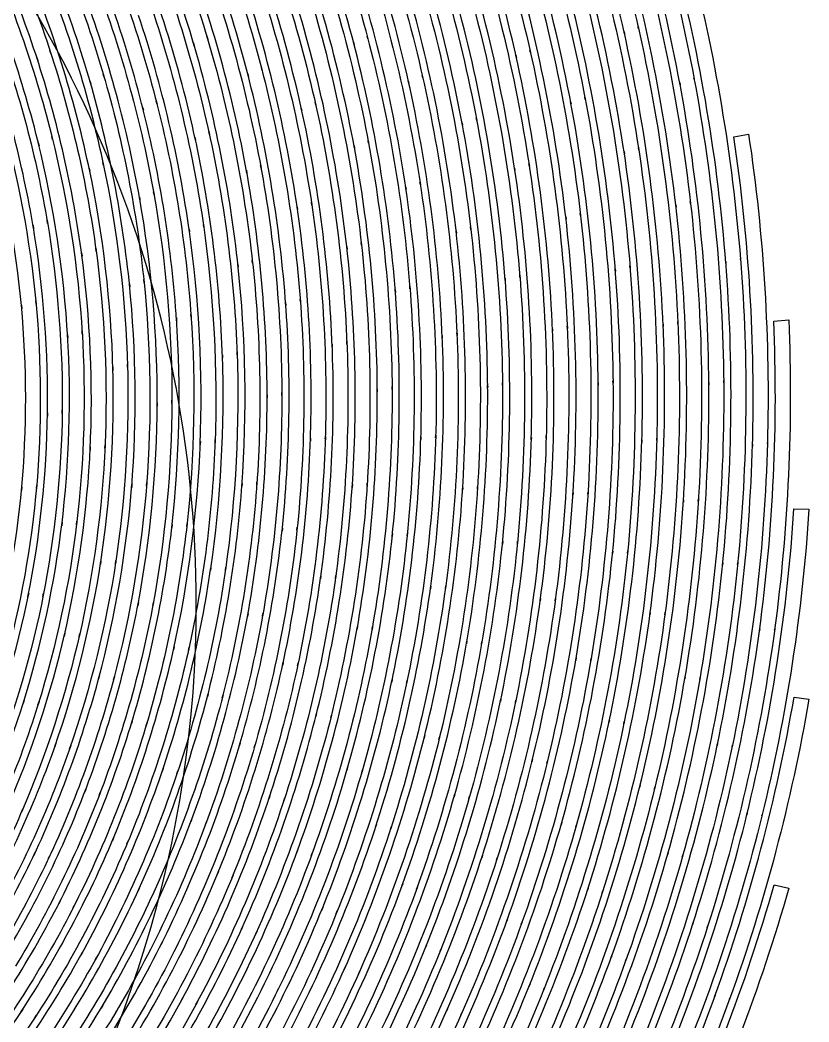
# Model space of a CAD drawing. Extents: x -32 to 185, y 69 to 286.
# Drawn here: x 136.8 to 184.8, y 151.8 to 212.8 of the extents above; entities that cross this region are included whole.
import ezdxf

# ---------------------------------------------------------------- set-up
doc = ezdxf.new("R2010")
doc.units = 0
doc.layers.add('Ebene_1', color=7, linetype='CONTINUOUS')

msp = doc.modelspace()

# ---------------------------------------------------------------- linework, layer by layer
at = {"layer": 'Ebene_1', "color": 7}
for p, q in [((174.399018, 212.243063), (174.36949, 212.373899)), ((148.183102, 211.606953), (148.133975, 211.772408)), ((157.928639, 211.633935), (157.888675, 211.785389)), ((173.512689, 212.06819), (173.542471, 211.93608)), ((138.640693, 210.742261), (138.580875, 210.924516)), ((147.313574, 211.380407), (147.362956, 211.212916)), ((157.05071, 211.432334), (157.09042, 211.279607)), ((167.818757, 210.806407), (167.787193, 210.945643)), ((137.77982, 210.494334), (137.839893, 210.309788)), ((166.933192, 210.633316), (166.965011, 210.492043)), ((151.493469, 209.701678), (151.451214, 209.864078)), ((141.011277, 209.080587), (141.063714, 208.899096)), ((141.880805, 209.300514), (141.828624, 209.47946)), ((150.61605, 209.504405), (150.658559, 209.339714)), ((160.387295, 209.08466), (160.42115, 208.933969)), ((161.272096, 209.255969), (161.238496, 209.404878)), ((177.782693, 209.176041), (177.770221, 209.241714)), ((176.902474, 208.96935), (176.926911, 208.839023)), ((145.099027, 207.657167), (145.054227, 207.833313)), ((171.158142, 207.949131), (171.132178, 208.086586)), ((144.222371, 207.466003), (144.267426, 207.288076)), ((153.876271, 207.423494), (153.912162, 207.261349)), ((154.760308, 207.590985), (154.724672, 207.751349)), ((170.266723, 207.807095), (170.292686, 207.668113)), ((164.55039, 206.670294), (164.522645, 206.816912)), ((163.659735, 206.529784), (163.687735, 206.38113)), ((138.747093, 205.50142), (138.699493, 205.693093)), ((147.401901, 205.650584), (147.439829, 205.475456)), ((148.285175, 205.812729), (148.247248, 205.985311)), ((157.973184, 205.276147), (157.943911, 205.433456)), ((180.194514, 205.660511), (181.09306, 205.836657)), ((181.09306, 205.836657), (181.09306, 205.836911)), ((137.871202, 205.318401), (137.918547, 205.124438)), ((157.083547, 205.138438), (157.113074, 204.979601)), ((173.513708, 204.772656), (173.534326, 204.635964)), ((174.409709, 204.883637), (174.38909, 205.019056)), ((140.965205, 203.766436), (141.005423, 203.576291)), ((141.847714, 203.921455), (141.807496, 204.109055)), ((150.539177, 203.633818), (150.570486, 203.462254)), ((151.428051, 203.766946), (151.396996, 203.936218)), ((166.857083, 203.769491), (166.879229, 203.623636)), ((167.752575, 203.878691), (167.73043, 204.023273)), ((160.226677, 202.650508), (160.250095, 202.494472)), ((161.121151, 202.757926), (161.097732, 202.911927)), ((144.028407, 202.017198), (144.061244, 201.830871)), ((144.916008, 202.143199), (144.883172, 202.326981)), ((177.563021, 201.612471), (177.547493, 201.745598)), ((153.623507, 201.417234), (153.648453, 201.24898)), ((154.516963, 201.520325), (154.492272, 201.686544)), ((176.663202, 201.533307), (176.678729, 201.398652)), ((138.438839, 200.404906), (138.404729, 200.605233)), ((169.968395, 200.805306), (169.984941, 200.662252)), ((170.867196, 200.883961), (170.850905, 201.025743)), ((137.55251, 200.28807), (137.58662, 200.084942)), ((147.04961, 200.069924), (147.075319, 199.888178)), ((147.941793, 200.166906), (147.915829, 200.347124)), ((163.294971, 199.961742), (163.312535, 199.807996)), ((164.192754, 200.038106), (164.175444, 200.18956)), ((141.396405, 198.698432), (141.369678, 198.893923)), ((156.644201, 199.001341), (156.662783, 198.83665)), ((157.54122, 199.074396), (157.522638, 199.237559)), ((140.506004, 198.609595), (140.532477, 198.411813)), ((150.913614, 197.994358), (150.894268, 198.170249)), ((179.704259, 198.091849), (179.714695, 197.959486)), ((180.601278, 198.20334), (180.596187, 198.270031)), ((150.018122, 197.927158), (150.037213, 197.748976)), ((172.982471, 197.640794), (172.993671, 197.500285)), ((173.883817, 197.687631), (173.872617, 197.827122)), ((144.311462, 196.798248), (144.291862, 196.988648)), ((166.277228, 197.073157), (166.289192, 196.922721)), ((167.177811, 197.118467), (167.165847, 197.267121)), ((143.417752, 196.737666), (143.437352, 196.544466)), ((159.590313, 196.388939), (159.60304, 196.227557)), ((160.489877, 196.430939), (160.47715, 196.590539)), ((137.736292, 195.484792), (137.716692, 195.693265)), ((153.821289, 195.62632), (153.808307, 195.797884)), ((136.845128, 195.434392), (136.864473, 195.223628)), ((152.923252, 195.588392), (152.936234, 195.414283)), ((146.277573, 194.672282), (146.2903, 194.483919)), ((147.173574, 194.703592), (147.160338, 194.889919)), ((176.791238, 194.293518), (176.785129, 194.430973)), ((182.625934, 194.451591), (183.537972, 194.530755)), ((183.537972, 194.530755), (183.537972, 194.531264)), ((140.548259, 193.663518), (140.535531, 193.8669)), ((169.163013, 193.988318), (169.169631, 193.840936)), ((170.064868, 194.002573), (170.058504, 194.148427)), ((175.888619, 194.278755), (175.894728, 194.140791)), ((139.654549, 193.641372), (139.666767, 193.436209)), ((156.653874, 193.064063), (156.646746, 193.232317)), ((162.451152, 193.5813), (162.458025, 193.422972)), ((163.351989, 193.5925), (163.345116, 193.748536)), ((149.972049, 192.417517), (149.965431, 192.598499)), ((155.754564, 193.056426), (155.761182, 192.886644)), ((149.074521, 192.415735), (149.080885, 192.231698)), ((142.412806, 191.658971), (142.418151, 191.459152)), ((143.307534, 191.652607), (143.301679, 191.850389)), ((172.843743, 190.693224), (172.842471, 190.836279)), ((179.579022, 190.705951), (179.57775, 190.840097)), ((158.501366, 190.333551), (158.50213, 190.167842)), ((159.400931, 190.310642), (159.399913, 190.474569)), ((165.216282, 190.580715), (165.217554, 190.42646)), ((166.117374, 190.56137), (166.115846, 190.713842)), ((171.941633, 190.711042), (171.942906, 190.566206)), ((178.675894, 190.723006), (178.677167, 190.587588)), ((146.004191, 189.453078), (146.004955, 189.644751)), ((151.798415, 189.969042), (151.798669, 189.790351)), ((152.695943, 189.941296), (152.695434, 190.118205)), ((139.326694, 188.846241), (139.329494, 189.055477)), ((145.108954, 189.488205), (145.107936, 189.293987)), ((138.43502, 188.891295), (138.431966, 188.67875)), ((147.733065, 187.130857), (147.725938, 186.942239)), ((148.627539, 187.066203), (148.634157, 187.253039)), ((154.438563, 187.335257), (154.432963, 187.161148)), ((155.335327, 187.277221), (155.340673, 187.449548)), ((161.152969, 187.422567), (161.148387, 187.260676)), ((162.05177, 187.369112), (162.056352, 187.528967)), ((167.874757, 187.391767), (167.870684, 187.240821)), ((168.775085, 187.341112), (168.778903, 187.490276)), ((174.6024, 187.243621), (174.598581, 187.102603)), ((175.503491, 187.194494), (175.50731, 187.334494)), ((141.038259, 186.809621), (141.028586, 186.604202)), ((141.929169, 186.736821), (141.938078, 186.939948)), ((181.334115, 186.977621), (181.330297, 186.844748)), ((182.238007, 186.993148), (182.239789, 187.059839)), ((151.166887, 184.4958), (151.179614, 184.677037)), ((136.873128, 184.384055), (136.853528, 184.166418)), ((137.757674, 184.272055), (137.776511, 184.487146)), ((143.569971, 184.545182), (143.554443, 184.346382)), ((144.459099, 184.444127), (144.474371, 184.640891)), ((150.27445, 184.589728), (150.261213, 184.405946)), ((156.984783, 184.516673), (156.973583, 184.347146)), ((157.879766, 184.4286), (157.890711, 184.596346)), ((163.699189, 184.326018), (163.689008, 184.168454)), ((164.596208, 184.242018), (164.605881, 184.398055)), ((171.314687, 183.936054), (171.323597, 184.0814)), ((170.416396, 184.018018), (170.407232, 183.870891)), ((177.13462, 183.591908), (177.125711, 183.45369)), ((178.03393, 183.510963), (178.04233, 183.647399)), ((183.852081, 183.04769), (184.767682, 183.029363)), ((184.767682, 183.029363), (184.767682, 183.029872)), ((140.202586, 182.075834), (140.227277, 182.284053)), ((139.320839, 182.215834), (139.29513, 182.005325)), ((146.020227, 182.100016), (145.998591, 181.907071)), ((146.906556, 181.969689), (146.927683, 182.160598)), ((152.722925, 181.867361), (152.704088, 181.689179)), ((153.612562, 181.744161), (153.630635, 181.919798)), ((159.42664, 181.517361), (159.40984, 181.352161)), ((160.318568, 181.398997), (160.334859, 181.561907)), ((166.129846, 181.049506), (166.114573, 180.895761)), ((167.023556, 180.933942), (167.038574, 181.086161)), ((172.830762, 180.463796), (172.816762, 180.319978)), ((173.725999, 180.350015), (173.739999, 180.49256)), ((141.68786, 179.869432), (141.656296, 179.666305)), ((142.565788, 179.702196), (142.596333, 179.903032)), ((148.378848, 179.477177), (148.351611, 179.290086)), ((149.261358, 179.318341), (149.287831, 179.502886)), ((179.528113, 179.759723), (179.514877, 179.624814)), ((180.424369, 179.646959), (180.437605, 179.780596)), ((155.068054, 178.967831), (155.043872, 178.794995)), ((155.953619, 178.81434), (155.977291, 178.985141)), ((161.753697, 178.340631), (161.731806, 178.180013)), ((162.641807, 178.191722), (162.663188, 178.350049)), ((137.288547, 177.900012), (137.245783, 177.68543)), ((138.156293, 177.695103), (138.197784, 177.90714)), ((143.964516, 177.348921), (143.927607, 177.152412)), ((144.837863, 177.153684), (144.874008, 177.347648)), ((168.434248, 177.59583), (168.414139, 177.446412)), ((169.323886, 177.449466), (169.34374, 177.597612)), ((150.63565, 176.679975), (150.603068, 176.499247)), ((151.513069, 176.491866), (151.544887, 176.670811)), ((175.107927, 176.733429), (175.089091, 176.593175)), ((175.998837, 176.588338), (176.017419, 176.727575)), ((157.300165, 175.893938), (157.270893, 175.726956)), ((158.180893, 175.711683), (158.209402, 175.877392)), ((181.773206, 175.753174), (181.755134, 175.621319)), ((182.673534, 175.672737), (182.682444, 175.738919)), ((139.49164, 175.48361), (139.443785, 175.277428)), ((140.353531, 175.251464), (140.400368, 175.45561)), ((163.956535, 174.991573), (163.929808, 174.835791)), ((164.8393, 174.812373), (164.865518, 174.966119)), ((146.141137, 174.656846), (146.098882, 174.466955)), ((147.008628, 174.4331), (147.04961, 174.620446)), ((152.780707, 173.712736), (152.743288, 173.538117)), ((170.602723, 173.970845), (170.578032, 173.825245)), ((171.487269, 173.793681), (171.511706, 173.937754)), ((153.652271, 173.495608), (153.68918, 173.668954)), ((141.595969, 172.899462), (141.543278, 172.700917)), ((142.451242, 172.639826), (142.50317, 172.836335)), ((159.409331, 172.652298), (159.375222, 172.489898)), ((160.283695, 172.439498), (160.317295, 172.600371)), ((177.237711, 172.833026), (177.214293, 172.696335)), ((178.123276, 172.65688), (178.146185, 172.792044)), ((137.01211, 171.408843), (136.946946, 171.200115)), ((137.853383, 171.112806), (137.91702, 171.318733)), ((148.207539, 171.798043), (148.160448, 171.615025)), ((149.067903, 171.546297), (149.113976, 171.727279)), ((166.024973, 171.47477), (165.99341, 171.32357)), ((166.901374, 171.265279), (166.932429, 171.414443)), ((183.859208, 171.577606), (184.767682, 171.462552)), ((184.767682, 171.462552), (184.767682, 171.462806)), ((143.591862, 170.150623), (143.534334, 169.959459)), ((144.439499, 169.863496), (144.495753, 170.052623)), ((154.804599, 170.580551), (154.76209, 170.411278)), ((155.669036, 170.333896), (155.710527, 170.501387)), ((172.625852, 170.179641), (172.59658, 170.038878)), ((173.50378, 169.971678), (173.532544, 170.111932)), ((161.385878, 169.246222), (161.346933, 169.089422)), ((162.252861, 169.003895), (162.291043, 169.159168)), ((138.946148, 168.772513), (138.876403, 168.571931)), ((139.778513, 168.449494), (139.846731, 168.647531)), ((150.15405, 168.77684), (150.102631, 168.60044)), ((151.006778, 168.49684), (151.057432, 168.670949)), ((179.21044, 168.76844), (179.182695, 168.635567)), ((180.089387, 168.56124), (180.116623, 168.692585)), ((167.949084, 167.795566), (167.913193, 167.649203)), ((168.818358, 167.556294), (168.85374, 167.70113)), ((145.4699, 167.242693), (145.408045, 167.058657)), ((146.308628, 166.928329), (146.369464, 167.110075)), ((156.697401, 167.287493), (156.65031, 167.12382)), ((157.553438, 167.012075), (157.599766, 167.173711)), ((140.763859, 165.978619), (140.690041, 165.786692)), ((141.586805, 165.629383), (141.659096, 165.819528)), ((174.493454, 166.228838), (174.459854, 166.091383)), ((175.364, 165.990328), (175.397091, 166.126256)), ((151.97176, 165.598583), (151.91576, 165.428546)), ((152.815325, 165.290328), (152.870307, 165.458582)), ((163.21988, 165.681819), (163.176607, 165.529855)), ((164.078717, 165.409964), (164.121226, 165.560146)), ((136.852255, 164.6), (136.937783, 164.798291)), ((147.220665, 164.180763), (147.154738, 164.004108)), ((148.04972, 163.838908), (148.114629, 164.013781)), ((169.720213, 163.960581), (169.679995, 163.818545)), ((181.016696, 164.545782), (180.984878, 164.416218)), ((181.903534, 164.369891), (181.919316, 164.435054)), ((158.449948, 163.839672), (158.398784, 163.681854)), ((159.296822, 163.53549), (159.347222, 163.691272)), ((170.580832, 163.690508), (170.620541, 163.831781)), ((142.456333, 163.033526), (142.378442, 162.84898)), ((143.268589, 162.658071), (143.344698, 162.839816)), ((137.69022, 162.156616), (137.599601, 161.964688)), ((153.651253, 162.268616), (153.59118, 162.105452)), ((176.196619, 162.124288), (176.158947, 161.991161)), ((138.483639, 161.747306), (138.572475, 161.936943)), ((154.484381, 161.931852), (154.543435, 162.093743)), ((164.902936, 161.965452), (164.855336, 161.818325)), ((165.7521, 161.663815), (165.798937, 161.809161)), ((177.058511, 161.854979), (177.09542, 161.986579)), ((148.835503, 160.970178), (148.765248, 160.800142)), ((149.653104, 160.600578), (149.722085, 160.768833)), ((144.014407, 159.942068), (143.933207, 159.765923)), ((144.814954, 159.540395), (144.894881, 159.715013)), ((160.053077, 160.242432), (159.997841, 160.090468)), ((160.889769, 159.909741), (160.943987, 160.059923)), ((171.328687, 159.976177), (171.284397, 159.838723)), ((172.179634, 159.676068), (172.223416, 159.812504)), ((182.647062, 160.171923), (183.537972, 159.960905)), ((183.537972, 159.960905), (183.538226, 159.961414)), ((139.200694, 159.185304), (139.107021, 159.002286)), ((139.981895, 158.751049), (140.073786, 158.931776)), ((155.183109, 158.793304), (155.119218, 158.63574)), ((156.005291, 158.42854), (156.068164, 158.584322)), ((166.425374, 158.102721), (166.373956, 157.960939)), ((167.264102, 157.771812), (167.314502, 157.912321)), ((177.72593, 157.872612), (177.684439, 157.743557)), ((150.304741, 157.616284), (150.230922, 157.45312)), ((151.110887, 157.220211), (151.183178, 157.381339)), ((178.578149, 157.573011), (178.619131, 157.700793)), ((145.429936, 156.711374), (145.345427, 156.542611)), ((140.570404, 156.077046), (140.473931, 155.902428)), ((146.218009, 156.283483), (146.300991, 156.450465)), ((161.498133, 156.50392), (161.438824, 156.356792)), ((162.323115, 156.141956), (162.381406, 156.286792)), ((141.338369, 155.617591), (141.433569, 155.790428)), ((172.765852, 155.849228), (172.717743, 155.716101)), ((173.606108, 155.519082), (173.653453, 155.650682)), ((156.559437, 155.1785), (156.491728, 155.0273)), ((157.369147, 154.786245), (157.435838, 154.935918)), ((151.620742, 154.126717), (151.54336, 153.970426)), ((152.413397, 153.703662), (152.489506, 153.858426)), ((167.778539, 154.101263), (167.723557, 153.964572)), ((168.605558, 153.741335), (168.66003, 153.876753)), ((146.69401, 153.347044), (146.606446, 153.185916)), ((147.468083, 152.892934), (147.554374, 153.052789)), ((179.072986, 153.481699), (179.027931, 153.357226)), ((179.936405, 153.213153), (179.959059, 153.275771)), ((136.924292, 152.596898), (136.811783, 152.424825)), ((141.791714, 152.838207), (141.691933, 152.671225)), ((142.544661, 152.353298), (142.642915, 152.518498)), ((162.776461, 152.628971), (162.713843, 152.488207)), ((163.588717, 152.238752), (163.650571, 152.378498)), ((137.654838, 152.081697), (137.76582, 152.252243))]:
    msp.add_line(p, q, dxfattribs=at)
for points in [[(168.712976, 229.977261), (171.128105, 224.245401), (173.031089, 218.310668), (174.399018, 212.243063)], [(173.542471, 211.93608), (172.192361, 217.954559), (170.311523, 223.841692), (167.922102, 229.528242)], [(147.488008, 177.245912), (147.488008, 196.138284), (139.983042, 214.256874), (126.624118, 227.615798)], [(162.468716, 227.445295), (164.74079, 222.068272), (166.531265, 216.500085), (167.818757, 210.806407)], [(172.680325, 227.351877), (174.9104, 221.454562), (176.617892, 215.372447), (177.782693, 209.176041)], [(166.965011, 210.492043), (165.695846, 216.136339), (163.927771, 221.65718), (161.682169, 226.989149)], [(176.926911, 208.839023), (175.770255, 215.027538), (174.067599, 221.101253), (171.839561, 226.989404)], [(157.09042, 211.279607), (155.757618, 216.384521), (153.972235, 221.360889), (151.755906, 226.149403)], [(152.520052, 226.642458), (154.76489, 221.809908), (156.574965, 216.787212), (157.928639, 211.633935)], [(142.856734, 225.022784), (145.028517, 220.71867), (146.811355, 216.228484), (148.183102, 211.606953)], [(166.300901, 225.135547), (168.42483, 219.56176), (170.050359, 213.8103), (171.158142, 207.949131)], [(147.362956, 211.212916), (146.013864, 215.787611), (144.258008, 220.232488), (142.116769, 224.494347)], [(160.42115, 208.933969), (159.239294, 214.206373), (157.590602, 219.363724), (155.494673, 224.34391)], [(156.277401, 224.806929), (158.400057, 219.781688), (160.071659, 214.577501), (161.272096, 209.255969)], [(170.292686, 207.668113), (169.201449, 213.479136), (167.596539, 219.181978), (165.4973, 224.709438)], [(150.658559, 209.339714), (149.434958, 214.080119), (147.789829, 218.701905), (145.743282, 223.149327)], [(146.503101, 223.649), (148.578412, 219.157796), (150.248741, 214.490192), (151.493469, 209.701678)], [(133.533234, 222.612236), (135.588181, 218.81696), (137.29771, 214.844265), (138.640693, 210.742261)], [(160.003186, 222.754527), (161.992461, 217.538631), (163.514389, 212.155753), (164.55039, 206.670294)], [(170.079632, 222.603836), (172.043706, 216.836594), (173.492835, 210.906698), (174.409709, 204.883637)], [(137.839893, 210.309788), (136.521855, 214.365974), (134.841344, 218.295141), (132.818724, 222.04969)], [(150.13954, 222.064199), (152.107179, 217.386922), (153.653544, 212.543172), (154.760308, 207.590985)], [(163.687735, 206.38113), (162.668279, 211.817208), (161.167478, 217.151722), (159.203149, 222.321799)], [(173.534326, 204.635964), (172.631961, 210.60837), (171.201415, 216.489139), (169.260249, 222.209035)], [(137.033746, 221.685435), (139.016912, 217.710449), (140.639132, 213.565427), (141.880805, 209.300514)], [(153.912162, 207.261349), (152.824743, 212.164917), (151.301541, 216.961576), (149.360885, 221.594053)], [(141.063714, 208.899096), (139.845713, 213.117427), (138.250729, 217.217649), (136.298364, 221.15038)], [(144.267426, 207.288076), (143.159898, 211.666517), (141.661132, 215.936775), (139.790222, 220.047433)], [(140.545459, 220.553979), (142.445897, 216.400048), (143.969862, 212.083717), (145.099027, 207.657167)], [(153.755107, 220.266852), (155.603618, 215.405029), (157.015329, 210.388443), (157.973184, 205.276147)], [(166.879229, 203.623636), (166.033119, 209.217787), (164.691663, 214.725647), (162.870898, 220.082306)], [(163.686462, 220.484488), (165.5309, 215.080738), (166.891447, 209.523496), (167.752575, 203.878691)], [(157.113074, 204.979601), (156.172528, 210.042006), (154.782199, 215.010992), (152.959143, 219.826742)], [(176.678729, 201.398652), (175.975928, 207.526331), (174.731454, 213.579936), (172.960325, 219.487942)], [(173.794217, 219.850924), (175.586473, 213.894809), (176.847747, 207.791313), (177.563021, 201.612471)], [(144.056917, 219.217105), (145.863427, 214.884229), (147.278701, 210.398115), (148.285175, 205.812729)], [(147.439829, 205.475456), (146.45321, 210.012224), (145.061863, 214.451755), (143.282589, 218.740087)], [(157.338856, 218.255941), (159.05704, 213.212372), (160.322895, 208.025749), (161.121151, 202.757926)], [(147.557938, 217.672268), (149.25983, 213.161972), (150.555214, 208.508114), (151.428051, 203.766946)], [(160.250095, 202.494472), (159.467367, 207.712149), (158.221112, 212.850154), (156.526346, 217.846886)], [(169.984941, 200.662252), (169.322867, 206.40913), (168.151703, 212.086262), (166.485701, 217.626449)], [(167.316284, 217.996813), (169.003922, 212.408772), (170.192141, 206.682003), (170.867196, 200.883961)], [(134.648144, 217.358413), (136.368109, 213.537427), (137.739856, 209.568805), (138.747093, 205.50142)], [(150.570486, 203.462254), (149.715213, 208.154295), (148.441975, 212.760554), (146.765792, 217.225794)], [(137.918547, 205.124438), (136.933455, 209.144478), (135.587418, 213.067536), (133.897234, 216.845758)], [(179.714695, 197.959486), (179.222404, 204.235564), (178.174948, 210.455897), (176.585311, 216.54743)], [(177.45993, 216.818521), (179.050586, 210.71757), (180.101859, 204.488583), (180.601278, 198.20334)], [(141.005423, 203.576291), (140.126222, 207.749567), (138.872839, 211.835026), (137.260801, 215.783539)], [(138.030802, 216.266921), (139.67084, 212.274626), (140.948405, 208.142586), (141.847714, 203.921455)], [(151.037578, 215.919211), (152.623652, 211.232771), (153.788198, 206.413966), (154.516963, 201.520325)], [(160.879587, 216.031721), (162.455988, 210.809207), (163.564789, 205.456874), (164.192754, 200.038106)], [(153.648453, 201.24898), (152.93547, 206.092729), (151.791033, 210.86317), (150.228886, 215.503284)], [(163.312535, 199.807996), (162.697807, 205.176365), (161.606824, 210.47957), (160.052059, 215.654484)], [(170.881196, 215.292774), (172.400579, 209.524769), (173.405526, 203.633309), (173.883817, 197.687631)], [(141.41295, 214.973065), (142.962625, 210.80997), (144.134808, 206.516039), (144.916008, 202.143199)], [(172.993671, 197.500285), (172.52607, 203.394291), (171.536651, 209.235351), (170.036868, 214.954483)], [(144.061244, 201.830871), (143.29837, 206.154839), (142.148078, 210.401424), (140.624877, 214.519465)], [(154.48489, 213.956664), (155.9442, 209.096878), (156.96722, 204.116437), (157.54122, 199.074396)], [(144.784408, 213.475318), (146.232519, 209.142441), (147.289392, 204.688401), (147.941793, 200.166906)], [(156.662783, 198.83665), (156.102528, 203.828036), (155.097836, 208.759605), (153.660671, 213.5723)], [(164.366099, 213.5947), (165.789519, 208.196804), (166.730574, 202.68309), (167.177811, 197.118467)], [(147.075319, 199.888178), (146.439464, 204.359782), (145.403209, 208.765459), (143.979535, 213.051754)], [(166.289192, 196.922721), (165.85341, 202.435926), (164.928136, 207.900004), (163.524571, 213.249536)], [(135.322181, 212.16899), (136.713019, 208.349532), (137.756402, 204.412219), (138.438839, 200.404906)], [(174.36949, 212.373899), (175.709419, 206.430512), (176.519892, 200.379961), (176.791238, 194.293518)], [(137.58662, 200.084942), (136.923019, 204.043382), (135.902545, 207.933858), (134.537926, 211.708771)], [(148.133975, 211.772408), (149.469831, 207.27204), (150.40045, 202.660944), (150.913614, 197.994358)], [(157.888675, 211.785389), (159.210276, 206.754803), (160.080822, 201.616034), (160.489877, 196.430939)], [(175.894728, 194.140791), (175.632291, 200.175051), (174.8348, 206.174693), (173.512689, 212.06819)], [(138.580875, 210.924516), (139.884913, 206.942148), (140.827241, 202.850072), (141.396405, 198.698432)], [(150.037213, 197.748976), (149.538558, 202.364908), (148.626775, 206.92713), (147.313574, 211.380407)], [(159.60304, 196.227557), (159.205694, 201.361489), (158.351694, 206.450112), (157.05071, 211.432334)], [(167.787193, 210.945643), (169.046685, 205.376692), (169.80905, 199.706687), (170.064868, 194.002573)], [(140.532477, 198.411813), (139.980367, 202.513817), (139.058912, 206.558039), (137.77982, 210.494334)], [(169.169631, 193.840936), (168.922976, 199.493378), (168.174357, 205.113238), (166.933192, 210.633316)], [(151.451214, 209.864078), (152.66387, 205.19851), (153.457289, 200.433415), (153.821289, 195.62632)], [(143.437352, 196.544466), (143.006661, 200.787488), (142.19466, 204.983165), (141.011277, 209.080587)], [(141.828624, 209.47946), (143.034916, 205.335456), (143.865753, 201.091161), (144.311462, 196.798248)], [(152.936234, 195.414283), (152.584706, 200.170724), (151.808087, 204.886437), (150.61605, 209.504405)], [(162.458025, 193.422972), (162.234279, 198.694613), (161.541151, 203.935964), (160.387295, 209.08466)], [(161.238496, 209.404878), (162.410679, 204.20731), (163.118316, 198.915559), (163.351989, 193.5925)], [(177.770221, 209.241714), (178.91924, 203.128799), (179.52455, 196.925775), (179.579022, 190.705951)], [(178.677167, 190.587588), (178.629567, 196.75523), (178.035712, 202.906581), (176.902474, 208.96935)], [(145.054227, 207.833313), (146.152337, 203.528945), (146.861756, 199.134723), (147.173574, 194.703592)], [(171.132178, 208.086586), (172.216034, 202.350908), (172.789016, 196.530211), (172.843743, 190.693224)], [(146.2903, 194.483919), (145.991464, 198.864395), (145.299354, 203.209236), (144.222371, 207.466003)], [(155.761182, 192.886644), (155.567218, 197.778504), (154.936199, 202.643635), (153.876271, 207.423494)], [(154.724672, 207.751349), (155.803691, 202.922872), (156.449474, 198.00734), (156.653874, 193.064063)], [(171.942906, 190.566206), (171.895306, 196.351266), (171.334542, 202.121053), (170.266723, 207.807095)], [(136.864473, 195.223628), (136.508873, 199.095778), (135.803272, 202.927963), (134.756326, 206.672585)], [(135.569854, 207.079094), (136.640219, 203.287636), (137.365674, 199.406832), (137.736292, 195.484792)], [(164.522645, 206.816912), (165.535228, 201.456434), (166.06901, 196.016284), (166.117374, 190.56137)], [(165.217554, 190.42646), (165.177082, 195.829702), (164.655772, 201.218943), (163.659735, 206.529784)], [(138.699493, 205.693093), (139.676694, 201.747125), (140.295495, 197.720976), (140.548259, 193.663518)], [(149.080885, 192.231698), (148.92383, 196.745812), (148.361793, 201.236761), (147.401901, 205.650584)], [(148.247248, 205.985311), (149.226485, 201.52338), (149.803795, 196.982539), (149.972049, 192.417517)], [(157.943911, 205.433456), (158.878349, 200.445888), (159.366058, 195.38501), (159.400931, 190.310642)], [(181.330297, 186.844748), (181.507715, 193.137881), (181.127678, 199.434578), (180.194514, 205.660511)], [(181.09306, 205.836911), (182.026225, 199.60156), (182.409316, 193.295954), (182.238007, 186.993148)], [(139.666767, 193.436209), (139.427494, 197.443012), (138.826512, 201.420034), (137.871202, 205.318401)], [(158.50213, 190.167842), (158.475912, 195.190283), (158.00093, 200.200506), (157.083547, 205.138438)], [(174.598581, 187.102603), (174.760218, 193.013154), (174.397236, 198.92625), (173.513708, 204.772656)], [(174.38909, 205.019056), (175.286873, 199.12225), (175.659782, 193.157227), (175.503491, 187.194494)], [(142.418151, 191.459152), (142.305133, 195.597047), (141.818696, 199.71636), (140.965205, 203.766436)], [(141.807496, 204.109055), (142.680843, 200.01036), (143.183061, 195.841411), (143.307534, 191.652607)], [(151.798669, 189.790351), (151.793069, 194.43301), (151.371542, 199.06625), (150.539177, 203.633818)], [(151.396996, 203.936218), (152.24667, 199.319523), (152.681688, 194.635628), (152.695943, 189.941296)], [(167.870684, 187.240821), (168.023412, 192.769553), (167.684102, 198.300831), (166.857083, 203.769491)], [(167.73043, 204.023273), (168.572212, 198.504468), (168.921703, 192.921772), (168.775085, 187.341112)], [(161.148387, 187.260676), (161.299078, 192.407589), (160.990823, 197.558067), (160.226677, 202.650508)], [(161.097732, 202.911927), (161.876897, 197.769594), (162.196097, 192.568208), (162.05177, 187.369112)], [(145.107936, 189.293987), (145.130845, 193.5589), (144.76939, 197.817194), (144.028407, 202.017198)], [(144.883172, 202.326981), (145.642227, 198.078104), (146.017427, 193.769409), (146.004191, 189.453078)], [(177.547493, 201.745598), (178.248003, 195.693774), (178.410912, 189.59155), (178.03393, 183.510963)], [(154.432963, 187.161148), (154.588999, 191.927771), (154.318162, 196.698721), (153.623507, 201.417234)], [(154.492272, 201.686544), (155.2022, 196.918139), (155.484491, 192.095771), (155.335327, 187.277221)], [(177.125711, 183.45369), (177.506257, 189.481841), (177.351239, 195.532392), (176.663202, 201.533307)], [(138.404729, 200.605233), (139.066294, 196.721375), (139.374803, 192.78559), (139.326694, 188.846241)], [(170.407232, 183.870891), (170.762578, 189.517478), (170.615705, 195.184683), (169.968395, 200.805306)], [(170.850905, 201.025743), (171.510942, 195.35421), (171.666215, 189.635078), (171.314687, 183.936054)], [(138.431966, 188.67875), (138.490002, 192.56719), (138.195747, 196.45283), (137.55251, 200.28807)], [(147.725938, 186.942239), (147.894193, 191.329588), (147.667902, 195.723047), (147.04961, 200.069924)], [(147.915829, 200.347124), (148.550157, 195.950356), (148.788412, 191.50548), (148.627539, 187.066203)], [(163.689008, 184.168454), (164.02679, 189.433987), (163.894935, 194.719373), (163.294971, 199.961742)], [(164.175444, 200.18956), (164.788645, 194.896792), (164.929409, 189.559732), (164.596208, 184.242018)], [(141.369678, 198.893923), (141.921787, 194.866755), (142.108878, 190.797842), (141.929169, 186.736821)], [(156.973583, 184.347146), (157.30042, 189.232132), (157.190202, 194.136209), (156.644201, 199.001341)], [(157.522638, 199.237559), (158.082384, 194.321773), (158.201766, 189.365514), (157.879766, 184.4286)], [(141.028586, 186.604202), (141.216441, 190.613551), (141.041568, 194.63181), (140.506004, 198.609595)], [(150.894268, 198.170249), (151.393687, 193.629409), (151.484814, 189.052932), (151.166887, 184.4958)], [(179.514877, 179.624814), (180.123241, 185.762674), (180.186623, 191.942534), (179.704259, 198.091849)], [(180.596187, 198.270031), (181.088733, 192.069553), (181.031206, 185.837511), (180.424369, 179.646959)], [(150.261213, 184.405946), (150.584741, 188.91115), (150.503286, 193.436463), (150.018122, 197.927158)], [(172.816762, 180.319978), (173.384398, 186.077293), (173.439889, 191.873553), (172.982471, 197.640794)], [(173.872617, 197.827122), (174.340727, 192.008716), (174.291599, 186.16002), (173.725999, 180.350015)], [(144.291862, 196.988648), (144.724335, 192.820717), (144.780335, 188.62224), (144.459099, 184.444127)], [(166.114573, 180.895761), (166.64861, 186.272529), (166.703083, 191.686462), (166.277228, 197.073157)], [(167.165847, 197.267121), (167.602902, 191.829516), (167.555302, 186.363402), (167.023556, 180.933942)], [(143.554443, 184.346382), (143.88128, 188.472313), (143.835716, 192.619626), (143.417752, 196.737666)], [(159.40984, 181.352161), (159.91715, 186.349147), (159.977731, 191.381261), (159.590313, 196.388939)], [(160.47715, 196.590539), (160.876278, 191.532207), (160.823078, 186.447911), (160.318568, 181.398997)], [(137.716692, 195.693265), (138.075856, 191.895444), (138.089602, 188.072422), (137.757674, 184.272055)], [(153.808307, 195.797884), (154.162635, 191.116788), (154.097217, 186.413547), (153.612562, 181.744161)], [(136.853528, 184.166418), (137.191819, 187.914858), (137.189019, 191.686462), (136.845128, 195.434392)], [(152.704088, 181.689179), (153.192052, 186.306384), (153.265362, 190.958206), (152.923252, 195.588392)], [(145.998591, 181.907071), (146.474592, 186.145002), (146.567755, 190.417551), (146.277573, 194.672282)], [(147.160338, 194.889919), (147.463502, 190.584279), (147.378483, 186.260056), (146.906556, 181.969689)], [(176.785129, 194.430973), (177.051129, 188.471804), (176.787929, 182.500926), (175.998837, 176.588338)], [(181.755134, 175.621319), (182.600734, 181.85998), (182.891935, 188.161513), (182.625934, 194.451591)], [(183.537972, 194.531264), (183.803208, 188.232022), (183.51379, 181.921325), (182.673534, 175.672737)], [(140.535531, 193.8669), (140.780404, 189.934678), (140.668913, 185.988202), (140.202586, 182.075834)], [(168.414139, 177.446412), (169.153595, 182.92729), (169.404322, 188.463149), (169.163013, 193.988318)], [(170.058504, 194.148427), (170.308977, 188.571331), (170.063086, 182.983035), (169.323886, 177.449466)], [(175.089091, 176.593175), (175.877928, 182.453071), (176.145456, 188.371767), (175.888619, 194.278755)], [(139.29513, 182.005325), (139.76604, 185.865256), (139.88644, 189.759805), (139.654549, 193.641372)], [(156.646746, 193.232317), (156.846056, 188.415295), (156.614165, 183.589872), (155.953619, 178.81434)], [(161.731806, 178.180013), (162.429006, 183.282126), (162.669552, 188.436422), (162.451152, 193.5813)], [(163.345116, 193.748536), (163.573189, 188.55224), (163.337989, 183.346272), (162.641807, 178.191722)], [(149.965431, 192.598499), (150.128595, 188.159731), (149.89314, 183.715109), (149.261358, 179.318341)], [(155.043872, 178.794995), (155.705691, 183.51809), (155.943437, 188.291077), (155.754564, 193.056426)], [(148.351611, 179.290086), (148.98543, 183.634672), (149.227249, 188.027622), (149.074521, 192.415735)], [(141.656296, 179.666305), (142.269497, 183.63289), (142.522515, 187.646821), (142.412806, 191.658971)], [(143.301679, 191.850389), (143.422589, 187.787076), (143.176443, 183.720963), (142.565788, 179.702196)], [(172.842471, 190.836279), (172.89618, 185.126564), (172.442579, 179.423214), (171.487269, 173.793681)], [(179.57775, 190.840097), (179.631204, 184.748055), (179.144258, 178.66314), (178.123276, 172.65688)], [(157.270893, 175.726956), (158.115221, 180.549578), (158.527076, 185.437874), (158.501366, 190.333551)], [(159.399913, 190.474569), (159.433767, 185.527219), (159.025731, 180.586488), (158.180893, 175.711683)], [(163.929808, 174.835791), (164.8253, 180.035396), (165.255736, 185.304746), (165.216282, 190.580715)], [(166.115846, 190.713842), (166.163192, 185.385947), (165.736064, 180.064414), (164.8393, 174.812373)], [(170.578032, 173.825245), (171.531815, 179.402086), (171.987961, 185.053001), (171.941633, 190.711042)], [(177.214293, 172.696335), (178.233239, 178.650158), (178.722476, 184.682891), (178.675894, 190.723006)], [(146.004955, 189.644751), (145.991973, 185.454419), (145.601245, 181.273761), (144.837863, 177.153684)], [(150.603068, 176.499247), (151.403614, 180.944379), (151.80376, 185.452383), (151.798415, 189.969042)], [(152.695434, 190.118205), (152.709434, 185.549874), (152.31387, 180.989433), (151.513069, 176.491866)], [(139.329494, 189.055477), (139.282658, 185.24111), (138.889894, 181.438452), (138.156293, 177.695103)], [(143.927607, 177.152412), (144.691754, 181.220306), (145.087063, 185.349037), (145.108954, 189.488205)], [(137.245783, 177.68543), (137.980656, 181.376852), (138.378766, 185.127583), (138.43502, 188.891295)], [(146.098882, 174.466955), (147.022628, 178.630558), (147.569647, 182.869253), (147.733065, 187.130857)], [(148.634157, 187.253039), (148.477866, 182.939508), (147.933647, 178.64914), (147.008628, 174.4331)], [(152.743288, 173.538117), (153.719216, 178.077176), (154.286853, 182.694635), (154.438563, 187.335257)], [(155.340673, 187.449548), (155.195836, 182.757253), (154.63049, 178.087103), (153.652271, 173.495608)], [(159.375222, 172.489898), (160.410968, 177.404412), (161.006096, 182.402162), (161.152969, 187.422567)], [(162.056352, 187.528967), (161.915333, 182.456635), (161.322242, 177.406703), (160.283695, 172.439498)], [(165.99341, 171.32357), (167.095847, 176.613284), (167.725593, 181.990562), (167.874757, 187.391767)], [(168.778903, 187.490276), (168.635594, 182.036889), (168.007121, 176.607175), (166.901374, 171.265279)], [(172.59658, 170.038878), (173.772835, 175.703028), (174.444327, 181.460597), (174.6024, 187.243621)], [(175.50731, 187.334494), (175.354582, 181.499034), (174.683854, 175.688519), (173.50378, 169.971678)], [(139.443785, 175.277428), (140.322477, 179.065322), (140.856259, 182.925508), (141.038259, 186.809621)], [(141.938078, 186.939948), (141.763969, 183.003908), (141.233496, 179.091795), (140.353531, 175.251464)], [(179.182695, 168.635567), (180.440151, 174.6739), (181.160006, 180.812015), (181.334115, 186.977621)], [(182.239789, 187.059839), (182.07077, 180.842306), (181.350915, 174.651755), (180.089387, 168.56124)], [(151.179614, 184.677037), (150.870341, 180.245651), (150.163468, 175.850919), (149.067903, 171.546297)], [(134.911344, 173.667172), (135.889309, 177.172266), (136.546037, 180.759579), (136.873128, 184.384055)], [(137.776511, 184.487146), (137.455783, 180.811251), (136.800837, 177.171757), (135.820327, 173.614481)], [(141.543278, 172.700917), (142.574442, 176.579684), (143.252807, 180.543978), (143.569971, 184.545182)], [(144.474371, 184.640891), (144.162808, 180.58776), (143.485716, 176.571029), (142.451242, 172.639826)], [(148.160448, 171.615025), (149.252449, 175.867719), (149.960086, 180.210269), (150.27445, 184.589728)], [(154.76209, 170.411278), (155.922309, 175.037391), (156.666347, 179.758196), (156.984783, 184.516673)], [(157.890711, 184.596346), (157.576602, 179.785687), (156.833074, 175.012446), (155.669036, 170.333896)], [(161.346933, 169.089422), (162.582497, 174.088191), (163.369807, 179.18725), (163.699189, 184.326018)], [(164.605881, 184.398055), (164.280572, 179.20685), (163.493007, 174.0551), (162.252861, 169.003895)], [(171.323597, 184.0814), (170.97996, 178.509649), (170.141486, 172.979389), (168.818358, 167.556294)], [(167.913193, 167.649203), (169.231231, 173.020371), (170.068941, 178.498449), (170.416396, 184.018018)], [(174.459854, 166.091383), (175.867237, 171.834188), (176.76222, 177.690776), (177.13462, 183.591908)], [(178.04233, 183.647399), (177.673493, 177.694085), (176.776983, 171.785316), (175.364, 165.990328)], [(180.984878, 164.416218), (182.48848, 170.529896), (183.448371, 176.764993), (183.852081, 183.04769)], [(184.767682, 183.029872), (184.361681, 176.738011), (183.403317, 170.494005), (181.903534, 164.369891)], [(140.227277, 182.284053), (139.775713, 178.496158), (138.980766, 174.757137), (137.853383, 171.112806)], [(136.946946, 171.200115), (138.070002, 174.792518), (138.864694, 178.479613), (139.320839, 182.215834)], [(143.534334, 169.959459), (144.726372, 173.92299), (145.558482, 177.986558), (146.020227, 182.100016)], [(146.927683, 182.160598), (146.469501, 177.995212), (145.636627, 173.879463), (144.439499, 169.863496)], [(150.102631, 168.60044), (151.371032, 172.935353), (152.247942, 177.375648), (152.722925, 181.867361)], [(153.630635, 181.919798), (153.158961, 177.376157), (152.280779, 172.88368), (151.006778, 168.49684)], [(156.65031, 167.12382), (158.002711, 171.829352), (158.931803, 176.646375), (159.42664, 181.517361)], [(160.334859, 181.561907), (159.842822, 176.638993), (158.911949, 171.769534), (157.553438, 167.012075)], [(163.176607, 165.529855), (164.619881, 170.604987), (165.608282, 175.798738), (166.129846, 181.049506)], [(167.038574, 181.086161), (166.519301, 175.78321), (165.528609, 170.537024), (164.078717, 165.409964)], [(169.679995, 163.818545), (171.221269, 169.262768), (172.275597, 174.832991), (172.830762, 180.463796)], [(173.739999, 180.49256), (173.186362, 174.809573), (172.128979, 169.186659), (170.580832, 163.690508)], [(138.876403, 168.571931), (140.152695, 172.245025), (141.094005, 176.026556), (141.68786, 179.869432)], [(142.596333, 179.903032), (142.004769, 176.008229), (141.061423, 172.174516), (139.778513, 168.449494)], [(145.408045, 167.058657), (146.768846, 171.100588), (147.763356, 175.25681), (148.378848, 179.477177)], [(149.287831, 179.502886), (148.673866, 175.230337), (147.676811, 171.021933), (146.308628, 166.928329)], [(176.158947, 161.991161), (177.804839, 167.802694), (178.932476, 173.748881), (179.528113, 179.759723)], [(180.437605, 179.780596), (179.842986, 173.717317), (178.71204, 167.718439), (177.058511, 161.854979)], [(151.91576, 165.428546), (153.368707, 169.838296), (154.424053, 174.369718), (155.068054, 178.967831)], [(155.977291, 178.985141), (155.334309, 174.3351), (154.275908, 169.75175), (152.815325, 165.290328)], [(158.398784, 163.681854), (159.951004, 168.458403), (161.07406, 173.364263), (161.753697, 178.340631)], [(162.663188, 178.350049), (161.984061, 173.321753), (160.857441, 168.363712), (159.296822, 163.53549)], [(134.198871, 167.452693), (135.543636, 170.834078), (136.57811, 174.331027), (137.288547, 177.900012)], [(138.197784, 177.90714), (137.487856, 174.285718), (136.449819, 170.736587), (135.096654, 167.30353)], [(140.690041, 165.786692), (142.127715, 169.534114), (143.223789, 173.403972), (143.964516, 177.348921)], [(144.874008, 177.347648), (144.13328, 173.350517), (143.032879, 169.428477), (141.586805, 165.629383)], [(164.855336, 161.818325), (166.513956, 166.960911), (167.711848, 172.240952), (168.434248, 177.59583)], [(169.34374, 177.597612), (168.621339, 172.190298), (167.419375, 166.858075), (165.7521, 161.663815)], [(103.514218, 111.434485), (130.132455, 122.46012), (147.488008, 148.434539), (147.488008, 177.245912)], [(147.154738, 164.004108), (148.692448, 168.116294), (149.857504, 172.358807), (150.63565, 176.679975)], [(151.544887, 176.670811), (150.766486, 172.297462), (149.596594, 168.003021), (148.04972, 163.838908)], [(171.284397, 159.838723), (173.056289, 165.346073), (174.33589, 171.000042), (175.107927, 176.733429)], [(176.017419, 176.727575), (175.245127, 170.941242), (173.96069, 165.235091), (172.179634, 159.676068)], [(153.59118, 162.105452), (155.236309, 166.581638), (156.477728, 171.196551), (157.300165, 175.893938)], [(158.209402, 175.877392), (157.385947, 171.127315), (156.139182, 166.459965), (154.484381, 161.931852)], [(177.684439, 157.743557), (179.576477, 163.614144), (180.944915, 169.641023), (181.773206, 175.753174)], [(182.682444, 175.738919), (181.853388, 169.574586), (180.47986, 163.495272), (178.578149, 157.573011)], [(135.960836, 164.783527), (137.459347, 168.235931), (138.641202, 171.817388), (139.49164, 175.48361)], [(140.400368, 175.45561), (139.548658, 171.737207), (138.360948, 168.103567), (136.852255, 164.6)], [(159.997841, 160.090468), (161.757515, 164.929891), (163.08268, 169.916696), (163.956535, 174.991573)], [(164.865518, 174.966119), (163.99039, 169.839314), (162.659625, 164.800327), (160.889769, 159.909741)], [(142.378442, 162.84898), (143.985389, 166.663856), (145.244627, 170.615933), (146.141137, 174.656846)], [(147.04961, 174.620446), (146.151319, 170.527605), (144.885717, 166.523602), (143.268589, 162.658071)], [(148.765248, 160.800142), (150.487504, 164.975455), (151.831251, 169.297132), (152.780707, 173.712736)], [(166.373956, 157.960939), (168.255303, 163.161562), (169.670577, 168.519494), (170.602723, 173.970845)], [(171.511706, 173.937754), (170.577523, 168.433967), (169.15614, 163.024107), (167.264102, 157.771812)], [(153.68918, 173.668954), (152.737179, 169.200913), (151.38656, 164.827309), (149.653104, 160.600578)], [(137.599601, 161.964688), (139.259239, 165.481492), (140.597132, 169.14135), (141.595969, 172.899462)], [(142.50317, 172.836335), (141.500769, 169.026295), (140.15524, 165.314764), (138.483639, 161.747306)], [(155.119218, 158.63574), (156.96391, 163.170726), (158.399803, 167.861748), (159.409331, 172.652298)], [(160.317295, 172.600371), (159.304967, 167.757385), (157.861693, 163.014435), (156.005291, 158.42854)], [(172.717743, 155.716101), (174.727636, 161.276906), (176.240147, 167.004948), (177.237711, 172.833026)], [(178.146185, 172.792044), (177.146584, 166.911529), (175.626946, 161.131306), (173.606108, 155.519082)], [(132.829415, 161.348942), (134.526217, 164.568182), (135.926473, 167.935567), (137.01211, 171.408843)], [(137.91702, 171.318733), (136.826292, 167.793785), (135.416872, 164.374981), (133.70658, 161.105342)], [(143.933207, 159.765923), (145.7163, 163.640108), (147.146847, 167.667275), (148.207539, 171.798043)], [(149.113976, 171.727279), (148.049466, 167.54433), (146.610519, 163.46549), (144.814954, 159.540395)], [(161.438824, 156.356792), (163.413335, 161.249924), (164.948245, 166.309274), (166.024973, 171.47477)], [(166.932429, 171.414443), (165.852391, 166.19702), (164.309845, 161.085742), (162.323115, 156.141956)], [(179.027931, 153.357226), (181.172988, 159.275922), (182.789862, 165.373564), (183.859208, 171.577606)], [(184.767682, 171.462806), (183.695281, 165.249855), (182.078661, 159.143049), (179.936405, 153.213153)], [(139.107021, 159.002286), (140.934914, 162.575598), (142.43597, 166.306983), (143.591862, 170.150623)], [(144.495753, 170.052623), (143.334516, 166.15731), (141.823787, 162.374507), (139.981895, 158.751049)], [(150.230922, 157.45312), (152.144597, 161.68367), (153.675435, 166.077129), (154.804599, 170.580551)], [(155.710527, 170.501387), (154.576781, 165.945783), (153.037289, 161.500906), (151.110887, 157.220211)], [(167.723557, 153.964572), (169.834504, 159.213558), (171.475306, 164.640218), (172.625852, 170.179641)], [(173.532544, 170.111932), (172.378179, 164.520073), (170.729487, 159.041486), (168.605558, 153.741335)], [(156.491728, 155.0273), (158.542857, 159.611922), (160.180859, 164.3704), (161.385878, 169.246222)], [(162.291043, 169.159168), (161.081187, 164.231418), (159.434022, 159.421268), (157.369147, 154.786245)], [(134.297635, 158.507194), (136.1548, 161.781161), (137.710838, 165.217019), (138.946148, 168.772513)], [(139.846731, 168.647531), (138.604548, 165.040873), (137.03731, 161.553852), (135.164872, 158.230248)], [(145.345427, 156.542611), (147.311538, 160.468469), (148.92103, 164.563091), (150.15405, 168.77684)], [(151.057432, 168.670949), (149.818558, 164.405272), (148.19863, 160.259487), (146.218009, 156.283483)], [(173.971381, 151.45806), (176.225892, 157.061884), (177.978948, 162.854835), (179.21044, 168.76844)], [(180.116623, 168.692585), (178.881058, 162.726544), (177.119093, 156.881665), (174.851345, 151.227187)], [(162.713843, 152.488207), (164.909554, 157.425375), (166.661592, 162.548107), (167.949084, 167.795566)], [(168.85374, 167.70113), (167.560902, 162.401234), (165.798682, 157.226575), (163.588717, 152.238752)], [(140.473931, 155.902428), (142.476697, 159.524613), (144.149062, 163.320144), (145.4699, 167.242693)], [(146.369464, 167.110075), (145.041245, 163.135853), (143.35717, 159.289413), (141.338369, 155.617591)], [(151.54336, 153.970426), (153.655071, 158.246794), (155.380127, 162.703634), (156.697401, 167.287493)], [(157.599766, 167.173711), (156.276128, 162.53818), (154.540381, 158.029921), (152.413397, 153.703662)], [(135.627891, 155.530791), (137.652038, 158.851085), (139.370985, 162.348034), (140.763859, 165.978619)], [(141.659096, 165.819528), (140.257313, 162.137525), (138.52513, 158.589922), (136.483673, 155.220246)], [(168.89574, 149.83635), (171.24316, 155.124027), (173.116362, 160.609742), (174.493454, 166.228838)], [(175.397091, 166.126256), (174.014145, 160.454978), (172.130506, 154.917591), (169.768577, 149.579259)], [(146.606446, 153.185916), (148.762703, 157.154538), (150.558268, 161.308979), (151.97176, 165.598583)], [(152.870307, 165.458582), (151.448923, 161.117051), (149.640885, 156.911447), (147.468083, 152.892934)], [(157.700057, 151.286497), (159.96424, 155.911337), (161.811479, 160.729124), (163.21988, 165.681819)], [(164.121226, 165.560146), (162.705952, 160.555269), (160.847259, 155.686573), (158.567548, 151.011842)], [(136.937783, 164.798291), (135.478472, 161.409015), (133.713452, 158.15923), (131.665378, 155.089664)], [(141.691933, 152.671225), (143.876698, 156.333883), (145.727245, 160.186178), (147.220665, 164.180763)], [(148.114629, 164.013781), (146.611537, 159.967777), (144.747244, 156.065083), (142.544661, 152.353298)], [(163.813735, 148.491076), (166.237265, 153.462353), (168.213812, 158.639303), (169.720213, 163.960581)], [(175.036909, 147.072747), (177.542148, 152.708898), (179.543386, 158.556321), (181.016696, 164.545782)], [(181.919316, 164.435054), (180.439896, 158.393667), (178.427712, 152.49457), (175.907201, 146.80802)], [(152.694161, 150.358168), (155.010527, 154.671445), (156.936929, 159.183522), (158.449948, 163.839672)], [(159.347222, 163.691272), (157.825802, 158.983449), (155.886673, 154.420718), (153.553253, 150.058059)], [(170.620541, 163.831781), (169.106758, 158.458067), (167.117993, 153.229698), (164.678427, 148.208021)], [(136.811783, 152.424825), (139.009021, 155.783555), (140.898259, 159.334468), (142.456333, 163.033526)], [(143.344698, 162.839816), (141.775933, 159.089849), (139.871422, 155.489046), (137.654838, 152.081697)], [(131.977196, 152.443916), (134.171635, 155.501773), (136.084036, 158.752831), (137.69022, 162.156616)], [(147.70812, 149.702459), (150.060377, 153.70519), (152.049397, 157.910794), (153.651253, 162.268616)], [(169.882868, 145.584673), (172.472361, 150.900096), (174.585345, 156.435192), (176.196619, 162.124288)], [(138.572475, 161.936943), (136.954074, 158.482503), (135.025126, 155.181809), (132.809815, 152.076097)], [(154.543435, 162.093743), (152.932161, 157.684757), (150.928887, 153.428753), (148.558048, 149.377149)], [(158.736058, 147.420711), (161.219405, 152.076352), (163.283262, 156.943775), (164.902936, 161.965452)], [(165.798937, 161.809161), (164.170354, 156.736065), (162.093261, 151.817733), (159.592349, 147.112965)], [(177.09542, 161.986579), (175.47651, 156.24581), (173.351308, 150.659805), (170.745269, 145.294745)], [(142.753134, 149.315804), (145.125754, 153.010535), (147.161356, 156.910938), (148.835503, 160.970178)], [(149.722085, 160.768833), (148.036738, 156.658938), (145.985355, 152.708389), (143.593134, 148.965294)], [(137.84142, 149.197185), (140.218113, 152.585952), (142.28426, 156.182174), (144.014407, 159.942068)], [(144.894881, 159.715013), (143.151752, 155.904464), (141.06855, 152.258607), (138.67073, 148.821985)], [(153.675435, 146.624492), (156.20231, 150.965005), (158.336675, 155.522646), (160.053077, 160.242432)], [(160.943987, 160.059923), (159.217149, 155.288464), (157.06802, 150.680932), (154.522308, 146.291546)], [(164.730863, 144.373799), (167.387811, 149.369004), (169.59574, 154.590245), (171.328687, 159.976177)], [(172.223416, 159.812504), (170.48105, 154.374899), (168.259121, 149.102494), (165.5841, 144.057908)], [(175.906437, 142.568307), (178.668512, 148.225839), (180.924296, 154.11679), (182.647062, 160.171923)], [(183.538226, 159.961414), (181.811643, 153.897626), (179.554841, 147.997257), (176.794547, 142.328525)], [(132.983161, 149.342531), (135.348654, 152.428898), (137.429819, 155.723482), (139.200694, 159.185304)], [(140.073786, 158.931776), (138.288657, 155.419809), (136.189418, 152.076352), (133.801271, 148.943149)], [(148.643066, 146.099619), (151.197178, 150.127295), (153.386271, 154.375409), (155.183109, 158.793304)], [(156.068164, 158.584322), (154.259362, 154.115517), (152.054233, 149.817513), (149.479503, 145.741728)], [(159.592349, 143.438089), (162.300461, 148.114094), (164.587299, 153.021735), (166.425374, 158.102721)], [(167.314502, 157.912321), (165.465737, 152.779916), (163.163625, 147.82213), (160.435914, 143.097507)], [(170.676796, 141.217942), (173.513962, 146.550165), (175.873092, 152.123443), (177.72593, 157.872612)], [(143.650662, 145.84431), (146.216228, 149.561186), (148.443248, 153.501299), (150.304741, 157.616284)], [(151.183178, 157.381339), (149.308449, 153.215698), (147.06361, 149.226204), (144.476153, 145.461727)], [(178.619131, 157.700793), (176.756365, 151.900206), (174.382981, 146.276019), (171.527233, 140.894414)], [(138.709421, 145.855001), (141.270659, 149.26464), (143.52008, 152.89828), (145.429936, 156.711374)], [(133.830289, 146.128637), (136.372182, 149.234858), (138.628221, 152.56457), (140.570404, 156.077046)], [(146.300991, 156.450465), (144.376371, 152.587225), (142.10786, 148.904712), (139.523458, 145.447982)], [(154.479035, 142.77627), (157.222274, 147.134347), (159.571222, 151.728642), (161.498133, 156.50392)], [(162.381406, 156.286792), (160.442277, 151.46086), (158.07653, 146.816929), (155.312673, 142.410997)], [(141.433569, 155.790428), (139.47484, 152.228316), (137.198437, 148.85024), (134.632108, 145.697691)], [(165.457591, 140.144522), (168.353557, 145.152709), (170.799487, 150.408314), (172.765852, 155.849228)], [(173.653453, 155.650682), (171.675633, 150.158859), (169.214176, 144.853109), (166.298355, 139.796559)], [(149.403394, 142.385797), (152.16496, 146.428237), (154.559981, 150.709696), (156.559437, 155.1785)], [(157.435838, 154.935918), (155.422382, 150.416459), (153.009289, 146.085873), (150.225322, 141.995833)], [(144.375862, 142.263361), (147.140229, 145.993473), (149.564776, 149.963877), (151.620742, 154.126717)], [(152.489506, 153.858426), (150.418522, 149.64544), (147.97412, 145.626164), (145.186081, 141.84896)], [(160.261041, 139.346776), (163.199262, 144.032453), (165.715191, 148.970131), (167.778539, 154.101263)], [(168.66003, 153.876753), (166.583447, 148.694967), (164.050462, 143.707399), (161.09086, 138.973867)], [(139.408149, 142.405906), (142.159533, 145.827255), (144.598081, 149.489149), (146.69401, 153.347044)], [(147.554374, 153.052789), (145.4419, 149.145258), (142.982225, 145.435509), (140.205895, 141.968088)], [(171.270142, 136.744047), (174.360327, 142.08187), (176.971711, 147.683148), (179.072986, 153.481699)], [(179.959059, 153.275771), (177.845566, 147.425802), (175.218146, 141.774633), (172.107597, 136.388446)], [(129.695958, 143.470671), (132.376069, 146.287983), (134.795526, 149.342786), (136.924292, 152.596898)], [(134.510689, 142.809361), (137.234328, 145.926528), (139.671349, 149.283222), (141.791714, 152.838207)], [(142.642915, 152.518498), (140.504477, 148.91464), (138.045311, 145.5106), (135.295454, 142.348379)], [(155.0986, 138.822667), (158.062784, 143.187616), (160.632168, 147.80813), (162.776461, 152.628971)], [(163.650571, 152.378498), (161.492278, 147.507257), (158.904058, 142.837616), (155.917473, 138.425575)], [(137.76582, 152.252243), (135.617454, 148.949767), (133.174325, 145.848382), (130.466722, 142.986525)]]:
    msp.add_open_spline(points, degree=3, dxfattribs=at)

doc.saveas('drawing.dxf')
